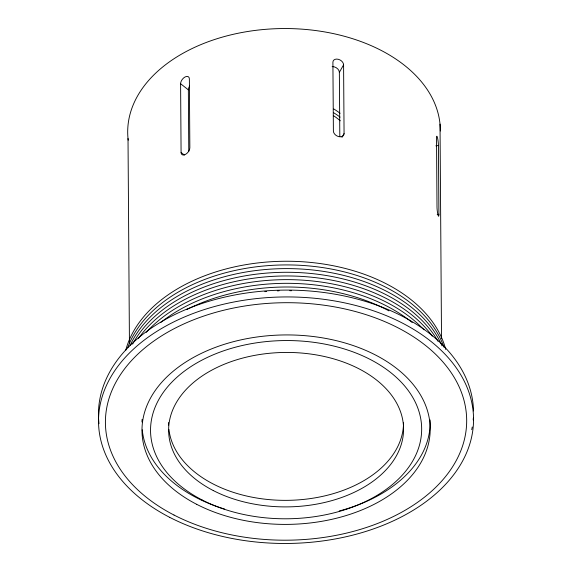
<?xml version="1.0" encoding="UTF-8"?>
<svg xmlns="http://www.w3.org/2000/svg" width="572" height="572" viewBox="0 0 572 572"><rect width="100%" height="100%" fill="white"/><g stroke="black" fill="none" stroke-linecap="round" stroke-linejoin="round"><path stroke-width="0.86" d="M339.811 136.651L339.36 72.344L343.586 64.843A5.691 4.018 29.4 0 0 338.216 59.273A5.691 4.018 29.4 0 0 332.904 62.284L333.39 131.052A5.691 4.018 29.4 0 0 338.753 136.622A5.691 4.018 29.4 0 0 344.065 133.612L343.586 64.843M341.956 137.366L344.065 133.612M435.864 145.831L438.431 145.531A5.691 0.701 83.4 0 0 437.444 137.559A5.691 0.701 83.4 0 0 436.522 138.159L437.001 206.928A5.691 0.701 83.4 0 0 437.988 214.908A5.691 0.701 83.4 0 0 438.91 214.3L438.431 145.531M437.201 214.5L438.91 214.3M180.602 83.734L181.081 152.502A5.691 3.318 -51.7 0 0 185.492 154.383A5.691 3.318 -51.7 0 0 189.847 147.69L189.368 78.922A5.691 3.318 -51.7 0 0 184.956 77.034A5.691 3.318 -51.7 0 0 180.602 83.734L188.352 89.847L188.781 151.473M181.081 152.502L184.313 155.048M440.018 124.124L441.52 338.417M128.014 138.488L129.444 343.851M128.2 140.197A156.328 102.767 -0.4 0 1 277.949 28.643A156.328 102.767 -0.4 0 1 440.34 130.995M473.33 418.118A187.537 123.28 -0.4 0 1 473.194 419.898M472.243 427.005A187.537 123.28 -0.4 0 1 471.728 429.651M99.02 423.709A187.537 123.28 -0.4 0 1 277.427 290.261A187.537 123.28 -0.4 0 1 473.502 410.975M132.625 344.13A162.355 106.728 -0.4 0 1 284.398 272.293A162.355 106.728 -0.4 0 1 437.945 341.255M130.173 345.366A162.355 106.728 -0.4 0 1 287.123 268.604A162.355 106.728 -0.4 0 1 442.042 345.896M127.77 347.526A162.355 106.728 -0.4 0 1 286.415 264.922A162.355 106.728 -0.4 0 1 443.951 347.197M125.647 350.6A162.355 106.728 -0.4 0 1 285.743 261.247A162.355 106.728 -0.4 0 1 445.717 349.428M146.182 332.446A162.355 106.728 -0.4 0 1 423.995 329.808M138.488 338.367A162.355 106.728 -0.4 0 1 284.856 275.969A162.355 106.728 -0.4 0 1 432.275 336.114M160.904 322.372A162.355 106.728 -0.4 0 1 412.233 322.572M186.93 309.488A162.355 106.728 -0.4 0 1 388.946 310.868M264.793 291.663A162.355 106.728 -0.4 0 1 266.566 291.513M277.298 290.862A162.355 106.728 -0.4 0 1 279.086 290.798M289.825 290.69A162.355 106.728 -0.4 0 1 291.606 290.719M332.16 66.595A5.691 4.018 29.4 0 1 339.36 72.344M188.352 89.847A5.691 3.318 -51.7 0 1 189.618 86.107M430.108 419.941A144.115 94.737 -0.4 0 1 339.253 510.968M224.574 509.059A144.115 94.737 -0.4 0 1 142.235 429.751M141.963 422A144.115 94.737 -0.4 0 1 142.092 419.405M403.525 422.822A117.475 77.227 -0.4 0 1 290.326 500.286A117.475 77.227 -0.4 0 1 168.912 429.372M168.604 425.139A117.475 77.227 -0.4 0 1 168.59 422.579M333.776 112.834A73.566 48.355 -0.4 0 1 340.118 117.131M333.755 108.98A73.566 48.355 -0.4 0 1 340.097 113.277M333.354 115.615A70.206 46.153 -0.4 0 1 340.304 120.814M173.995 515.036A180.638 118.747 -0.4 0 0 464.771 437.959A180.638 118.747 -0.4 0 0 219.362 311.354A180.638 118.747 -0.4 0 0 173.995 515.036M169.72 517.353A187.516 123.266 -0.4 0 0 471.564 437.344A187.516 123.266 -0.4 0 0 216.817 305.913A187.516 123.266 -0.4 0 0 169.72 517.353M196.711 504.332A144.115 94.737 -0.4 0 0 428.685 442.835A144.115 94.737 -0.4 0 0 232.904 341.827A144.115 94.737 -0.4 0 0 196.711 504.332M202.009 499.907A135.571 89.125 -0.4 0 0 420.234 442.056A135.571 89.125 -0.4 0 0 236.057 347.04A135.571 89.125 -0.4 0 0 202.009 499.907M213.234 490.533A117.475 77.227 -0.4 0 0 402.331 440.404A117.475 77.227 -0.4 0 0 242.735 358.065A117.475 77.227 -0.4 0 0 213.234 490.533"/></g></svg>
